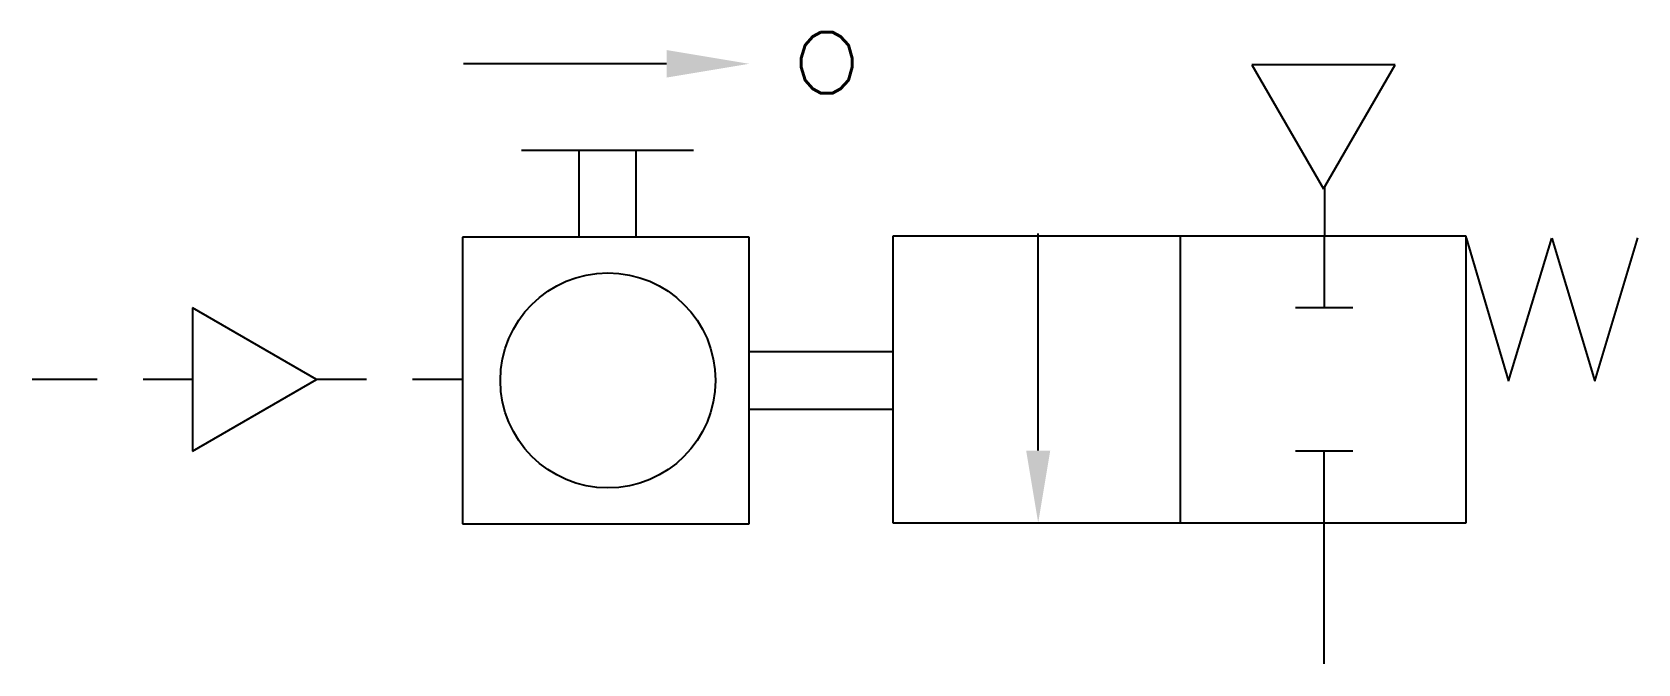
# Model space of a CAD drawing. Extents: x 376.6 to 432.6, y 269 to 291.
import ezdxf

# ---------------------------------------------------------------- set-up
doc = ezdxf.new("R2010")
doc.units = 0
doc.header["$LTSCALE"] = 5
doc.header["$MEASUREMENT"] = 0
doc.layers.add('11', color=1, linetype='CONTINUOUS')
doc.layers.add('12', color=2, linetype='CONTINUOUS')
doc.styles.add('HZ', font='txt', dxfattribs={"bigfont": 'hztxt'})

# ---------------------------------------------------------------- blocks, each defined once
blk = doc.blocks.new('5236', base_point=(344.924, 42.985))
at = {"layer": '11'}
for p, q in [((342.018, 47.871), (343.501, 42.874)), ((343.501, 42.874), (345.003, 47.856)), ((345.003, 47.856), (346.506, 42.874)), ((346.506, 42.874), (348.008, 47.871))]:
    blk.add_line(p, q, dxfattribs=at)

msp = doc.modelspace()

# ---------------------------------------------------------------- linework, layer by layer
at = {"layer": '11'}
for p, q in [((398.686, 289.924), (391.603, 289.924)), ((424.093, 289.893), (419.093, 289.893)), ((419.093, 289.893), (421.593, 285.563)), ((421.593, 285.563), (424.093, 289.893)), ((399.632, 286.907), (393.632, 286.907)), ((395.624, 286.914), (395.624, 283.882)), ((397.624, 283.882), (397.624, 286.914)), ((421.631, 285.606), (421.631, 283.93)), ((406.574, 283.914), (406.574, 273.914)), ((426.574, 283.914), (406.574, 283.914)), ((411.648, 276.439), (411.648, 284.009)), ((416.607, 273.914), (416.607, 283.914)), ((421.621, 283.919), (421.621, 281.419)), ((426.574, 273.914), (426.574, 283.914)), ((401.566, 283.882), (391.566, 283.882)), ((391.566, 283.882), (391.566, 273.882)), ((401.566, 273.882), (401.566, 283.882)), ((382.153, 281.415), (382.153, 276.415)), ((386.483, 278.915), (382.153, 281.415)), ((422.621, 281.419), (420.621, 281.419)), ((401.566, 279.887), (406.551, 279.887)), ((382.153, 276.415), (386.483, 278.915)), ((401.566, 277.887), (406.551, 277.887)), ((422.621, 276.418), (420.621, 276.418)), ((421.621, 273.918), (421.621, 276.418)), ((391.566, 273.882), (401.566, 273.882)), ((406.574, 273.914), (426.574, 273.914)), ((421.612, 273.919), (421.612, 269.001))]:
    msp.add_line(p, q, dxfattribs=at)
msp.add_circle((396.644, 278.885), 3.75, dxfattribs=at)
msp.add_solid([(412.068, 276.439), (411.228, 276.439), (411.648, 273.919)], dxfattribs=at)
at = {"layer": '12'}
for p, q in [((378.834, 278.92), (376.563, 278.92)), ((382.154, 278.92), (380.434, 278.92)), ((388.224, 278.92), (386.476, 278.92)), ((391.544, 278.92), (389.824, 278.92))]:
    msp.add_line(p, q, dxfattribs=at)
msp.add_solid([(398.686, 290.404), (398.686, 289.444), (401.566, 289.924)], dxfattribs=at)

# ---------------------------------------------------------------- block references
at = {"layer": '11'}
msp.add_blockref('5236', (429.477, 278.973), dxfattribs=at)

# ---------------------------------------------------------------- texts
at = {"layer": '11', "style": 'HZ'}
msp.add_text('o', height=3.2, dxfattribs=at).set_placement((402.97, 288.896))

doc.saveas('drawing.dxf')
